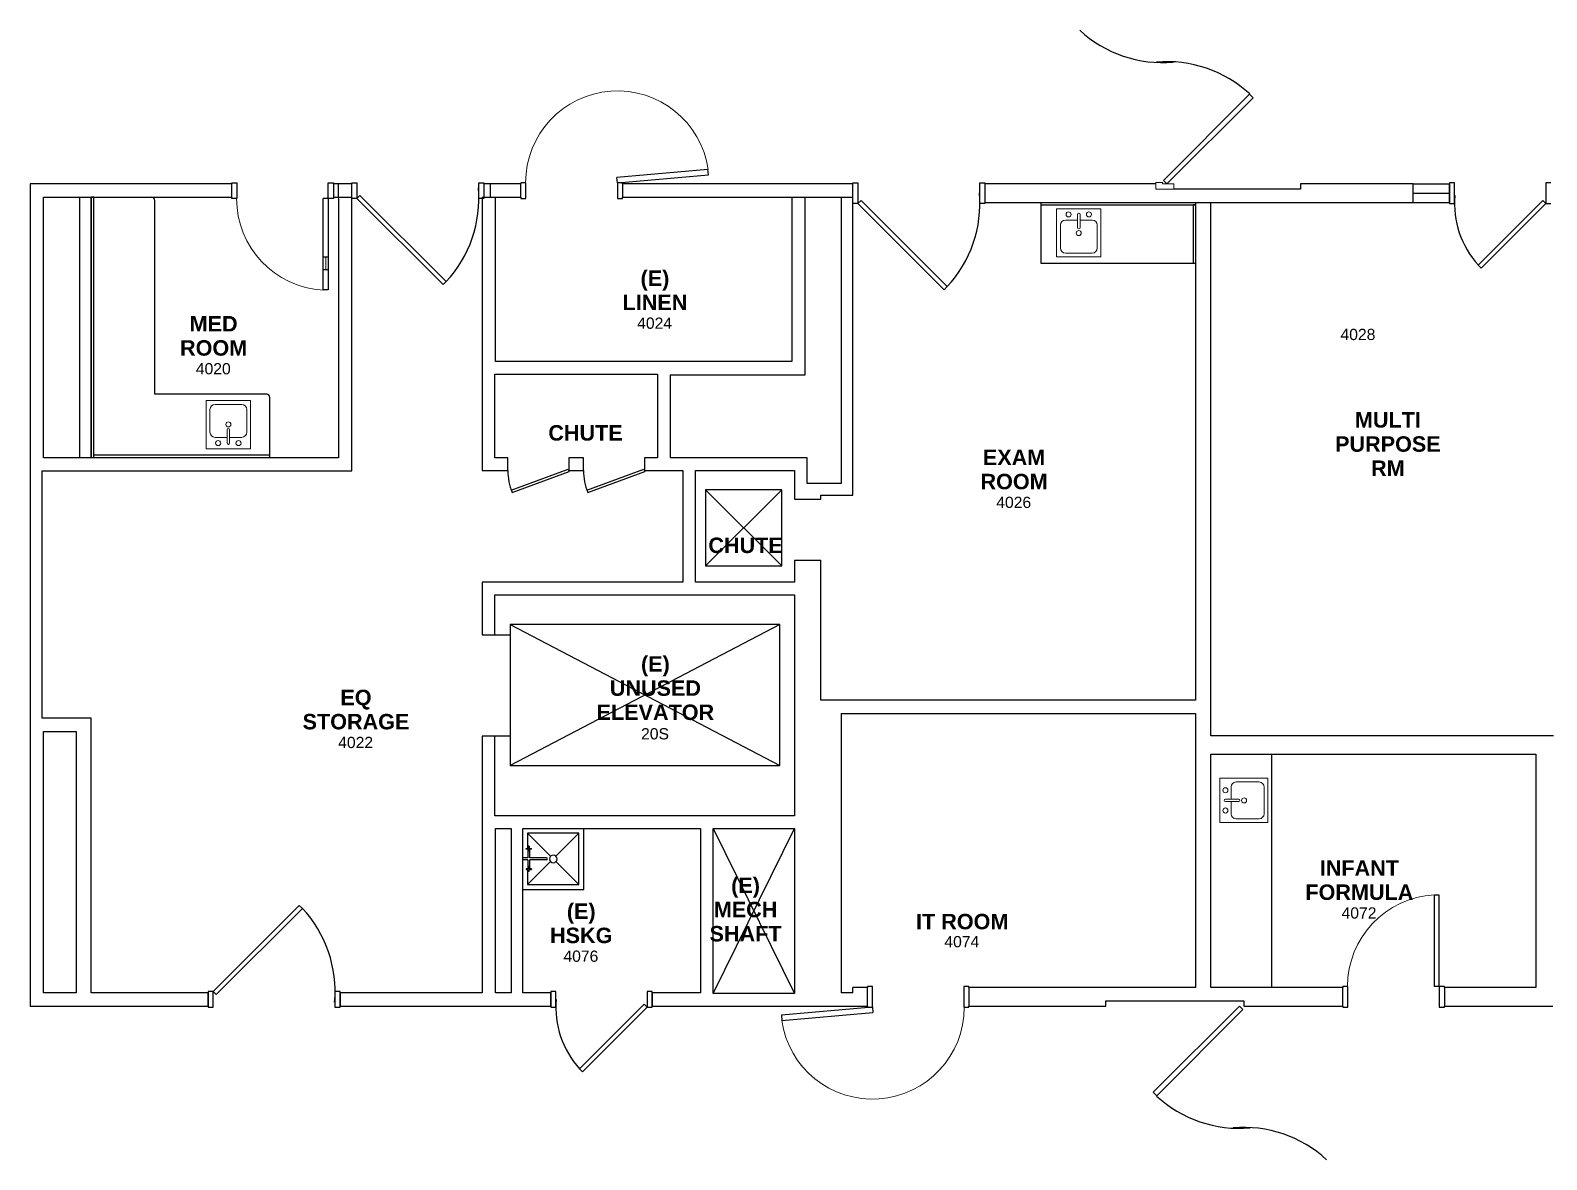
# Model space of a CAD drawing. Header units: inches. Extents: x -3235 to 3296, y 161 to 2924.
# Drawn here: x 1169 to 1766, y 1892 to 2337 of the extents above; entities that cross this region are included whole.
import ezdxf

# ---------------------------------------------------------------- set-up
doc = ezdxf.new("R2010")
doc.units = ezdxf.units.IN
doc.header["$LTSCALE"] = 96
doc.header["$MEASUREMENT"] = 0
for name, color, linetype, lineweight in [('A-AREA-IDEN', 4, 'CONTINUOUS', 9), ('A-DOOR-FRAM', 1, 'CONTINUOUS', 30), ('A-DOOR-GLAZ', 1, 'CONTINUOUS', 18)]:
    doc.layers.add(name, color=color, linetype=linetype, lineweight=lineweight)
for name, color, linetype in [('A-DOOR', 2, 'CONTINUOUS'), ('A-FLOR-CASE', 3, 'CONTINUOUS'), ('A-FLOR-EVTR', 1, 'CONTINUOUS'), ('A-FLOR-PFIX', 2, 'CONTINUOUS'), ('A-GLAZ', 2, 'CONTINUOUS'), ('A-GLAZ-SILL', 1, 'CONTINUOUS'), ('A-SHAFT', 1, 'CONTINUOUS'), ('A-WALL-FULL', 6, 'CONTINUOUS')]:
    doc.layers.add(name, color=color, linetype=linetype)
doc.styles.add('ARIAL', font='arial.ttf')
doc.styles.add('Arial_B', font='arialbd.ttf', dxfattribs={"height": 6.088537})

# ---------------------------------------------------------------- blocks, each defined once
blk = doc.blocks.new('Summit-door-single-wrapped - 36x84-F-4089989-258679-fp04')
at = {"layer": 'A-DOOR', "lineweight": 30}
for p, q in [((50.44, 5.69), (14.58, 2.55)), ((14.75, 0.56), (14.58, 2.55)), ((14.75, 0.56), (50.61, 3.7)), ((50.61, 3.7), (50.44, 5.69))]:
    blk.add_line(p, q, dxfattribs=at)
at = {"layer": 'A-DOOR', "lineweight": 9}
blk.add_arc((14.75, 0.56), 36.14, 8.1726, 180.00158, dxfattribs=at)
at = {"layer": 'A-DOOR-FRAM'}
for p, q in [((-23.25, 0.56), (-23.25, 0.06)), ((-21.25, 0.56), (-23.25, 0.56)), ((-21.25, -5.69), (-21.25, 0.56)), ((16.75, 0.56), (14.75, 0.56)), ((14.75, 0.56), (14.75, -5.69)), ((16.75, 0.06), (16.75, 0.56)), ((-23.25, -5.19), (-23.25, -5.69)), ((-23.25, -5.69), (-21.25, -5.69)), ((14.75, -5.69), (16.75, -5.69)), ((16.75, -5.69), (16.75, -5.19))]:
    blk.add_line(p, q, dxfattribs=at)
blk = doc.blocks.new('Summit-door-single-wrapped - 36x84-N-4089960-258679-fp04')
at = {"layer": 'A-DOOR', "lineweight": 30}
for p, q in [((14.75, -0.56), (12.75, -0.56)), ((12.75, -36.56), (12.75, -0.56)), ((14.75, -0.56), (14.75, -36.56)), ((12.75, -23.56), (14.75, -23.56)), ((12.75, -28.56), (14.75, -28.56)), ((14.75, -36.56), (12.75, -36.56))]:
    blk.add_line(p, q, dxfattribs=at)
at = {"layer": 'A-DOOR', "lineweight": 9}
blk.add_arc((14.75, -0.56), 36.14, 179.99842, 266.82747, dxfattribs=at)
at = {"layer": 'A-DOOR-FRAM'}
for p, q in [((-23.25, 5.69), (-21.25, 5.69)), ((-23.25, 5.19), (-23.25, 5.69)), ((-21.25, 5.69), (-21.25, -0.56)), ((14.75, 5.69), (16.75, 5.69)), ((14.75, -0.56), (14.75, 5.69)), ((16.75, 5.69), (16.75, 5.19)), ((-23.25, -0.56), (-23.25, -0.06)), ((-21.25, -0.56), (-23.25, -0.56)), ((16.75, -0.56), (14.75, -0.56)), ((16.75, -0.06), (16.75, -0.56))]:
    blk.add_line(p, q, dxfattribs=at)
at = {"layer": 'A-DOOR-GLAZ', "lineweight": 9}
blk.add_line((13.75, -23.56), (13.75, -28.56), dxfattribs=at)
blk = doc.blocks.new('cw-countertop-L-shaped - cw-countertop-L-shaped 25_-4434591-258679-fp04')
at = {"layer": 'A-FLOR-CASE'}
for p, q in [((-46.375, 12.5), (-46.375, 11.5)), ((-46.375, 11.5), (-46.375, -11.25)), ((-46.375, 11.5), (23, 11.5)), ((-45.125, -12.5), (-1, -12.5)), ((-1, -12.5), (-1, -88.875))]:
    blk.add_line(p, q, dxfattribs=at)
for centre in [(-45.125, -11.25), (0.25, -88.875)]:
    blk.add_arc(centre, 1.25, 180, 270, dxfattribs=at)
blk = doc.blocks.new('Slat wall2 - Slat wall-1891888-258679-fp04')
at = {"layer": 'A-FLOR-CASE', "lineweight": 30}
for p, q in [((594.07, 1330.66), (593.07, 1330.66)), ((593.07, 1330.66), (593.07, 1228.04)), ((594.07, 1228.04), (594.07, 1330.66)), ((593.07, 1228.04), (594.07, 1228.04))]:
    blk.add_line(p, q, dxfattribs=at)
blk = doc.blocks.new('Summit-door-single-wrapped - 36x84-F-4090008-258679-fp04')
at = {"layer": 'A-DOOR', "lineweight": 30}
for p, q in [((50.44, 6.69), (14.58, 3.55)), ((50.61, 4.7), (50.44, 6.69)), ((14.75, 1.56), (14.58, 3.55)), ((14.75, 1.56), (50.61, 4.7))]:
    blk.add_line(p, q, dxfattribs=at)
at = {"layer": 'A-DOOR', "lineweight": 9}
blk.add_arc((14.75, 1.56), 36.14, 8.1726, 180.00158, dxfattribs=at)
at = {"layer": 'A-DOOR-FRAM'}
for p, q in [((-23.25, 1.56), (-23.25, 1.06)), ((-21.25, 1.56), (-23.25, 1.56)), ((-21.25, -6.69), (-21.25, 1.56)), ((16.75, 1.56), (14.75, 1.56)), ((14.75, 1.56), (14.75, -6.69)), ((16.75, 1.06), (16.75, 1.56)), ((-23.25, -6.19), (-23.25, -6.69)), ((-23.25, -6.69), (-21.25, -6.69)), ((14.75, -6.69), (16.75, -6.69)), ((16.75, -6.69), (16.75, -6.19))]:
    blk.add_line(p, q, dxfattribs=at)
blk = doc.blocks.new('Summit-door-single-wrapped - 36x84-F-4089963-258679-fp04')
at = {"layer": 'A-DOOR', "lineweight": 30}
for p, q in [((12.75, 37.56), (12.75, 1.56)), ((14.75, 37.56), (12.75, 37.56)), ((14.75, 1.56), (14.75, 37.56)), ((14.75, 1.56), (12.75, 1.56))]:
    blk.add_line(p, q, dxfattribs=at)
at = {"layer": 'A-DOOR', "lineweight": 9}
blk.add_arc((14.75, 1.56), 36.14, 93.17253, 180.00158, dxfattribs=at)
at = {"layer": 'A-DOOR-FRAM'}
for p, q in [((-23.25, 1.56), (-23.25, 1.06)), ((-21.25, 1.56), (-23.25, 1.56)), ((-21.25, -6.69), (-21.25, 1.56)), ((16.75, 1.56), (14.75, 1.56)), ((14.75, 1.56), (14.75, -6.69)), ((16.75, 1.06), (16.75, 1.56)), ((-23.25, -6.19), (-23.25, -6.69)), ((-23.25, -6.69), (-21.25, -6.69)), ((14.75, -6.69), (16.75, -6.69)), ((16.75, -6.69), (16.75, -6.19))]:
    blk.add_line(p, q, dxfattribs=at)
blk = doc.blocks.new('cw-countertop-one-side - cw-countertop-one-side-24D-4153856-258679-fp04')
at = {"layer": 'A-FLOR-CASE'}
for p, q in [((-24, 12.5), (-24, 11.5)), ((-24, 11.5), (-24, -11.5)), ((-24, 11.5), (37, 11.5)), ((37, 11.5), (36, 11.5)), ((36, 11.5), (36, -11.5)), ((-24, -11.5), (36, -11.5)), ((36, -11.5), (37, -11.5))]:
    blk.add_line(p, q, dxfattribs=at)

msp = doc.modelspace()

# ---------------------------------------------------------------- linework, layer by layer
at = {"layer": 'A-DOOR'}
for p, q in [((1648.78, 2311.86), (1614.84, 2277.91)), ((1650.19, 2310.44), (1648.78, 2311.86)), ((1616.25, 2276.5), (1650.19, 2310.44)), ((1616.25, 2276.5), (1614.84, 2277.91)), ((1297.13, 2270.75), (1298.36, 2271.99)), ((1297.13, 2270.75), (1331.07, 2236.81)), ((1332.3, 2238.05), (1298.36, 2271.99)), ((1494.5, 2268.75), (1495.74, 2269.99)), ((1529.68, 2236.05), (1495.74, 2269.99)), ((1738.81, 2244.53), (1764.26, 2269.99)), ((1765.5, 2268.75), (1764.26, 2269.99)), ((1494.5, 2268.75), (1528.44, 2234.81)), ((1765.5, 2268.75), (1740.04, 2243.29)), ((1740.04, 2243.29), (1738.81, 2244.53)), ((1331.07, 2236.81), (1332.3, 2238.05)), ((1528.44, 2234.81), (1529.68, 2236.05)), ((1357.93, 2155.87), (1380.36, 2164.15)), ((1358.28, 2154.93), (1380.71, 2163.21)), ((1380.36, 2164.15), (1380.71, 2163.21)), ((1387.73, 2155.87), (1410.16, 2164.15)), ((1388.08, 2154.93), (1410.51, 2163.21)), ((1410.16, 2164.15), (1410.51, 2163.21)), ((1240.5, 1958.25), (1274.44, 1992.19)), ((1275.68, 1990.95), (1241.74, 1957.01)), ((1274.44, 1992.19), (1275.68, 1990.95)), ((1240.5, 1958.25), (1241.74, 1957.01)), ((1384.81, 1927.78), (1410.26, 1953.24)), ((1411.5, 1952), (1410.26, 1953.24)), ((1411.5, 1952), (1386.04, 1926.54)), ((1644.75, 1952.5), (1610.81, 1918.56)), ((1612.22, 1917.14), (1646.16, 1951.09)), ((1644.75, 1952.5), (1646.16, 1951.09)), ((1386.04, 1926.54), (1384.81, 1927.78)), ((1610.81, 1918.56), (1612.22, 1917.14))]:
    msp.add_line(p, q, dxfattribs=at)
at = {"layer": 'A-DOOR', "lineweight": 18}
for p, q in [((1611.88, 2277.12), (1611.88, 2274.5)), ((1614.5, 2277.12), (1611.88, 2277.12)), ((1614.5, 2276.5), (1614.5, 2277.12)), ((1618.88, 2276.5), (1614.5, 2276.5)), ((1618.88, 2274.5), (1618.88, 2276.5)), ((1611.88, 2274.5), (1618.88, 2274.5))]:
    msp.add_line(p, q, dxfattribs=at)
at = {"layer": 'A-DOOR'}
for centre, radius, start, end in [((1614.5, 2372.5), 48.18, 227.37888, 275), ((1616.25, 2276.5), 48.18, 47.37888, 95), ((1297.13, 2270.75), 48.05, 317.08738, 5), ((1494.5, 2268.75), 48.05, 317.08738, 5), ((1765.5, 2268.75), 36, 175, 222.21369), ((1379.1, 2163.5), 22.5, 180, 202.31933), ((1408.9, 2163.5), 22.5, 180, 202.31933), ((1240.5, 1958.25), 48.05, 355, 42.91262), ((1411.5, 1952), 36, 175, 222.21369), ((1644.75, 1952.5), 48.18, 227.37888, 275), ((1646.5, 1856.5), 48.18, 47.37888, 95)]:
    msp.add_arc(centre, radius, start, end, dxfattribs=at)
at = {"layer": 'A-FLOR-CASE'}
for p, q in [((1657.5, 2050.75), (1657.5, 2051.75)), ((1657.5, 1960.75), (1657.5, 2050.75)), ((1657.5, 1959.75), (1657.5, 1960.75))]:
    msp.add_line(p, q, dxfattribs=at)
at = {"layer": 'A-FLOR-EVTR'}
for p, q in [((1463.75, 2102.81), (1357.5, 2102.81)), ((1357.5, 2102.81), (1357.5, 2047.31)), ((1463.75, 2102.81), (1357.5, 2047.31)), ((1357.5, 2102.81), (1463.75, 2047.31)), ((1463.75, 2047.31), (1463.75, 2102.81)), ((1357.5, 2047.31), (1463.75, 2047.31))]:
    msp.add_line(p, q, dxfattribs=at)
at = {"layer": 'A-FLOR-PFIX'}
for p, q in [((1295.13, 2270.75), (1295.13, 2277)), ((1295.13, 2277), (1297.13, 2277)), ((1297.13, 2277), (1297.13, 2270.75)), ((1345.13, 2270.75), (1345.13, 2277)), ((1345.13, 2277), (1347.13, 2277)), ((1347.13, 2277), (1347.13, 2270.75)), ((1492.5, 2268.75), (1492.5, 2277)), ((1492.5, 2277), (1494.5, 2277)), ((1494.5, 2277), (1494.5, 2268.75)), ((1542.5, 2268.75), (1542.5, 2277)), ((1542.5, 2277), (1544.5, 2277)), ((1544.5, 2277), (1544.5, 2268.75)), ((1729.5, 2277), (1727.5, 2277)), ((1727.5, 2277), (1727.5, 2268.75)), ((1729.5, 2268.75), (1729.5, 2277)), ((1767.5, 2277), (1765.5, 2277)), ((1765.5, 2277), (1765.5, 2268.75)), ((1297.13, 2270.75), (1295.13, 2270.75)), ((1347.13, 2270.75), (1345.13, 2270.75)), ((1494.5, 2268.75), (1492.5, 2268.75)), ((1544.5, 2268.75), (1542.5, 2268.75)), ((1727.5, 2268.75), (1729.5, 2268.75)), ((1765.5, 2268.75), (1767.5, 2268.75)), ((1373.44, 2011.56), (1364.4, 2020.6)), ((1364.4, 2020.6), (1364.4, 2014.62)), ((1384.6, 2020.6), (1364.4, 2020.6)), ((1384.6, 2020.6), (1375.56, 2011.56)), ((1384.6, 2000.4), (1384.6, 2020.6)), ((1386.5, 1998.5), (1386.5, 2022.5)), ((1363.88, 2014.37), (1363.88, 2014.62)), ((1363.88, 2014.62), (1364.75, 2014.62)), ((1364.75, 2014.37), (1363.88, 2014.37)), ((1364.5, 2014.37), (1364.5, 2010.87)), ((1364.75, 2014.62), (1364.75, 2015.5)), ((1365, 2015.5), (1364.75, 2015.5)), ((1364.75, 2013.5), (1364.75, 2014.37)), ((1365, 2013.5), (1364.75, 2013.5)), ((1365, 2015.5), (1365, 2014.62)), ((1365, 2014.62), (1365.88, 2014.62)), ((1365, 2014.37), (1365, 2013.5)), ((1365.88, 2014.37), (1365, 2014.37)), ((1365.25, 2010.87), (1365.25, 2014.37)), ((1365.88, 2014.37), (1365.88, 2014.62)), ((1364.5, 2010.87), (1362.5, 2010.87)), ((1364.5, 2010.12), (1362.5, 2010.12)), ((1364.4, 2000.4), (1373.44, 2009.44)), ((1364.5, 2010.12), (1364.5, 2006.62)), ((1365, 2007.5), (1364.75, 2007.5)), ((1364.75, 2007.5), (1364.75, 2006.62)), ((1365, 2006.62), (1365, 2007.5)), ((1371.88, 2010.87), (1365.25, 2010.87)), ((1365.25, 2006.62), (1365.25, 2010.12)), ((1371.88, 2010.12), (1365.25, 2010.12)), ((1375.56, 2009.44), (1384.6, 2000.4)), ((1364.75, 2006.62), (1363.88, 2006.62)), ((1363.88, 2006.62), (1363.88, 2006.37)), ((1363.88, 2006.37), (1364.75, 2006.37)), ((1364.4, 2006.37), (1364.4, 2000.4)), ((1364.75, 2006.37), (1364.75, 2005.5)), ((1365, 2005.5), (1364.75, 2005.5)), ((1365.88, 2006.62), (1365, 2006.62)), ((1365, 2006.37), (1365.88, 2006.37)), ((1365, 2005.5), (1365, 2006.37)), ((1365.88, 2006.62), (1365.88, 2006.37)), ((1362.5, 1998.5), (1386.5, 1998.5)), ((1364.4, 2000.4), (1384.6, 2000.4)), ((1238.5, 1958.25), (1238.5, 1952)), ((1240.5, 1958.25), (1238.5, 1958.25)), ((1240.5, 1952), (1240.5, 1958.25)), ((1288.5, 1958.25), (1288.5, 1952)), ((1290.5, 1958.25), (1288.5, 1958.25)), ((1290.5, 1952), (1290.5, 1958.25)), ((1375.5, 1958.25), (1373.5, 1958.25)), ((1373.5, 1958.25), (1373.5, 1952)), ((1375.5, 1952), (1375.5, 1958.25)), ((1413.5, 1958.25), (1411.5, 1958.25)), ((1411.5, 1958.25), (1411.5, 1952)), ((1413.5, 1952), (1413.5, 1958.25)), ((1238.5, 1952), (1240.5, 1952)), ((1288.5, 1952), (1290.5, 1952)), ((1373.5, 1952), (1375.5, 1952)), ((1411.5, 1952), (1413.5, 1952))]:
    msp.add_line(p, q, dxfattribs=at)
at = {"layer": 'A-FLOR-PFIX', "lineweight": 9}
for p, q in [((1590.25, 2266.75), (1572.75, 2266.75)), ((1572.75, 2266.75), (1572.75, 2247.75)), ((1581, 2264.5), (1581, 2259.25)), ((1582, 2264.5), (1582, 2259.25)), ((1590.25, 2247.75), (1590.25, 2266.75)), ((1574.25, 2260.25), (1574.25, 2251.25)), ((1581, 2262.25), (1576.25, 2262.25)), ((1586.75, 2262.25), (1582, 2262.25)), ((1588.75, 2251.25), (1588.75, 2260.25)), ((1572.75, 2247.75), (1590.25, 2247.75)), ((1576.25, 2249.25), (1586.75, 2249.25)), ((1237.75, 2191.12), (1255.25, 2191.12)), ((1237.75, 2172.12), (1237.75, 2191.12)), ((1239.25, 2178.62), (1239.25, 2187.62)), ((1241.25, 2189.62), (1251.75, 2189.62)), ((1253.75, 2187.62), (1253.75, 2178.62)), ((1255.25, 2191.12), (1255.25, 2172.12)), ((1246, 2176.62), (1241.25, 2176.62)), ((1246, 2174.37), (1246, 2179.62)), ((1247, 2174.37), (1247, 2179.62)), ((1251.75, 2176.62), (1247, 2176.62)), ((1255.25, 2172.12), (1237.75, 2172.12)), ((1637, 2042.31), (1637, 2024.81)), ((1656, 2042.31), (1637, 2042.31)), ((1641.5, 2038.81), (1641.5, 2034.06)), ((1652.5, 2040.81), (1643.5, 2040.81)), ((1654.5, 2028.31), (1654.5, 2038.81)), ((1656, 2024.81), (1656, 2042.31)), ((1639.25, 2034.06), (1644.5, 2034.06)), ((1639.25, 2033.06), (1644.5, 2033.06)), ((1641.5, 2033.06), (1641.5, 2028.31)), ((1643.5, 2026.31), (1652.5, 2026.31)), ((1637, 2024.81), (1656, 2024.81))]:
    msp.add_line(p, q, dxfattribs=at)
for centre, radius, start, end in [((1577.5, 2264.5), 1, 0, 180), ((1577.5, 2264.5), 1, 180, 0), ((1581.5, 2264.5), 0.5, 0, 180), ((1585.5, 2264.5), 1, 0, 180), ((1585.5, 2264.5), 1, 180, 0), ((1576.25, 2260.25), 2, 90, 180), ((1581.5, 2257.16), 1, 0, 180), ((1581.5, 2259.25), 0.5, 180, 0), ((1586.75, 2260.25), 2, 0, 90), ((1581.5, 2257.16), 1, 180, 0), ((1576.25, 2251.25), 2, 180, 270), ((1586.75, 2251.25), 2, 270, 0), ((1241.25, 2187.62), 2, 90, 180), ((1251.75, 2187.62), 2, 0, 90), ((1246.5, 2181.72), 1, 0, 180), ((1246.5, 2181.72), 1, 180, 0), ((1241.25, 2178.62), 2, 180, 270), ((1242.5, 2174.37), 1, 0, 180), ((1242.5, 2174.37), 1, 180, 0), ((1246.5, 2179.62), 0.5, 0, 180), ((1246.5, 2174.37), 0.5, 180, 0), ((1250.5, 2174.37), 1, 0, 180), ((1250.5, 2174.37), 1, 180, 0), ((1251.75, 2178.62), 2, 270, 0), ((1639.25, 2037.56), 1, 90, 270), ((1639.25, 2037.56), 1, 270, 90), ((1643.5, 2038.81), 2, 90, 180), ((1652.5, 2038.81), 2, 0, 90), ((1639.25, 2033.56), 0.5, 90, 270), ((1644.5, 2033.56), 0.5, 270, 90), ((1646.59, 2033.56), 1, 90, 270), ((1646.59, 2033.56), 1, 270, 90), ((1639.25, 2029.56), 1, 90, 270), ((1639.25, 2029.56), 1, 270, 90), ((1643.5, 2028.31), 2, 180, 270), ((1652.5, 2028.31), 2, 270, 0)]:
    msp.add_arc(centre, radius, start, end, dxfattribs=at)
at = {"layer": 'A-FLOR-PFIX'}
for centre, radius, start, end in [((1364.88, 2014.5), 0.375, 109.47122, 160.52878), ((1364.88, 2014.5), 0.375, 19.47122, 70.52878), ((1371.88, 2010.5), 0.375, 270, 90), ((1374.5, 2010.5), 1.5, 90, 270), ((1374.5, 2010.5), 1.5, 270, 90), ((1364.88, 2006.5), 0.375, 199.47122, 250.52878), ((1364.88, 2006.5), 0.375, 289.47122, 340.52878)]:
    msp.add_arc(centre, radius, start, end, dxfattribs=at)
at = {"layer": 'A-GLAZ'}
msp.add_lwpolyline([(1713.25, 2272.87), (1727.5, 2272.87)], dxfattribs=at)
at = {"layer": 'A-GLAZ-SILL'}
for points in [[(1713.25, 2276.5), (1727.5, 2276.5)], [(1713.25, 2269.25), (1727.5, 2269.25)]]:
    msp.add_lwpolyline(points, dxfattribs=at)
at = {"layer": 'A-SHAFT'}
for p, q in [((1430.5, 2119.5), (1430.5, 2163.5)), ((1464.5, 2156), (1434.5, 2156)), ((1434.5, 2156), (1434.5, 2126)), ((1434.5, 2156), (1464.5, 2126)), ((1464.5, 2156), (1434.5, 2126)), ((1464.5, 2126), (1464.5, 2156)), ((1434.5, 2126), (1464.5, 2126)), ((1437.5, 2022.5), (1469.5, 1957.5)), ((1437.5, 1957.5), (1469.5, 2022.5))]:
    msp.add_line(p, q, dxfattribs=at)
at = {"layer": 'A-WALL-FULL'}
for p, q in [((1247.88, 2276.5), (1168.5, 2276.5)), ((1168.5, 2276.5), (1168.5, 2163.37)), ((1247.88, 2271.25), (1247.88, 2276.5)), ((1295.13, 2276.5), (1289.88, 2276.5)), ((1289.88, 2271.25), (1289.88, 2276.5)), ((1295.13, 2163.37), (1295.13, 2276.5)), ((1349.75, 2276.5), (1347.13, 2276.5)), ((1347.13, 2276.5), (1347.13, 2271.25)), ((1349.75, 2271.25), (1349.75, 2276.5)), ((1492.5, 2276.5), (1401.75, 2276.5)), ((1401.75, 2276.5), (1401.75, 2271.25)), ((1492.5, 2168.5), (1492.5, 2276.5)), ((1611.88, 2276.5), (1544.5, 2276.5)), ((1544.5, 2276.5), (1544.5, 2269.25)), ((1713.25, 2276.5), (1668.88, 2276.5)), ((1668.88, 2276.5), (1668.88, 2274.5)), ((1713.25, 2269.25), (1713.25, 2276.5)), ((1727.5, 2269.25), (1727.5, 2276.5)), ((1173.75, 2271.25), (1247.88, 2271.25)), ((1173.75, 2168.62), (1173.75, 2271.25)), ((1187.88, 2271.25), (1187.88, 2168.62)), ((1192.5, 2168.62), (1192.5, 2271.25)), ((1289.88, 2271.25), (1295.13, 2271.25)), ((1289.88, 2271.25), (1289.88, 2168.62)), ((1346.5, 2271.25), (1346.5, 2163.5)), ((1346.5, 2271.25), (1351.75, 2271.25)), ((1351.75, 2206.5), (1351.75, 2271.25)), ((1401.75, 2271.25), (1492.5, 2271.25)), ((1468.5, 2271.25), (1468.5, 2206.5)), ((1473.75, 2201.25), (1473.75, 2271.25)), ((1487.88, 2271.25), (1487.88, 2168.5)), ((1668.88, 2274.5), (1618.88, 2274.5)), ((1544.5, 2269.25), (1713.25, 2269.25)), ((1627.5, 2269.25), (1627.5, 2073)), ((1633.5, 2059), (1633.5, 2269.25)), ((1468.5, 2206.5), (1351.75, 2206.5)), ((1351.5, 2201.5), (1415.5, 2201.5)), ((1351.5, 2168.5), (1351.5, 2201.5)), ((1415.5, 2201.5), (1415.5, 2168.5)), ((1420.5, 2201.25), (1473.75, 2201.25)), ((1420.5, 2201.25), (1420.5, 2168.5)), ((1289.88, 2168.62), (1173.75, 2168.62)), ((1356.6, 2168.5), (1351.5, 2168.5)), ((1356.6, 2163.5), (1356.6, 2168.5)), ((1386.4, 2168.5), (1380.6, 2168.5)), ((1380.6, 2168.5), (1380.6, 2163.5)), ((1386.4, 2163.5), (1386.4, 2168.5)), ((1415.5, 2168.5), (1410.4, 2168.5)), ((1410.4, 2168.5), (1410.4, 2163.5)), ((1474.5, 2168.5), (1420.5, 2168.5)), ((1474.5, 2158.44), (1474.5, 2168.5)), ((1173.13, 2163.37), (1295.13, 2163.37)), ((1346.5, 2163.5), (1356.6, 2163.5)), ((1380.6, 2163.5), (1386.4, 2163.5)), ((1410.4, 2163.5), (1425.5, 2163.5)), ((1425.5, 2163.5), (1425.5, 2119.5)), ((1430.5, 2163.5), (1469.5, 2163.5)), ((1469.5, 2163.5), (1469.5, 2152.25)), ((1469.5, 2128.25), (1469.5, 2119.5)), ((1346.5, 2119.5), (1346.5, 2098.81)), ((1425.5, 2119.5), (1346.5, 2119.5)), ((1351.5, 2114.5), (1469.5, 2114.5)), ((1351.5, 2098.81), (1351.5, 2114.5)), ((1469.5, 2119.5), (1430.5, 2119.5)), ((1469.5, 2114.5), (1469.5, 2099.5)), ((1346.5, 2098.81), (1357.5, 2098.81)), ((1469.5, 2099.5), (1469.5, 2027.5)), ((1627.5, 2067.75), (1627.5, 1959.75)), ((1168.5, 2066), (1168.5, 1952.5)), ((1192.5, 2066), (1173.13, 2066)), ((1173.75, 1957.75), (1173.75, 2060.75)), ((1173.75, 2060.75), (1186.5, 2060.75)), ((1186.5, 2060.75), (1186.5, 1957.75)), ((1192.5, 1957.75), (1192.5, 2066)), ((1357.5, 2058.81), (1346.5, 2058.81)), ((1346.5, 2058.81), (1346.5, 1957.75)), ((1351.5, 2027.5), (1351.5, 2058.81)), ((1633.5, 1959.75), (1633.5, 2051.75)), ((1487.88, 2046.81), (1487.88, 1957.75)), ((1469.5, 2027.5), (1351.5, 2027.5)), ((1351.75, 1957.75), (1351.75, 2022.5)), ((1351.75, 2022.5), (1357.88, 2022.5)), ((1357.88, 2022.5), (1357.88, 1957.75)), ((1362.5, 1957.75), (1362.5, 2022.5)), ((1362.5, 2022.5), (1432.5, 2022.5)), ((1432.5, 2022.5), (1432.5, 1957.75)), ((1437.5, 2022.5), (1469.5, 2022.5)), ((1437.5, 1957.5), (1437.5, 2022.5)), ((1469.5, 2022.5), (1469.5, 1957.5)), ((1492.5, 1957.75), (1492.5, 1959.75)), ((1498.25, 1959.75), (1492.5, 1959.75)), ((1498.25, 1952.5), (1498.25, 1959.75)), ((1627.5, 1959.75), (1538.25, 1959.75)), ((1685.5, 1959.75), (1633.5, 1959.75)), ((1685.5, 1952.5), (1685.5, 1959.75)), ((1186.5, 1957.75), (1173.75, 1957.75)), ((1238.5, 1957.75), (1192.5, 1957.75)), ((1238.5, 1952.5), (1238.5, 1957.75)), ((1346.5, 1957.75), (1290.5, 1957.75)), ((1290.5, 1957.75), (1290.5, 1952.5)), ((1357.88, 1957.75), (1351.75, 1957.75)), ((1373.5, 1957.75), (1362.5, 1957.75)), ((1373.5, 1952.5), (1373.5, 1957.75)), ((1432.5, 1957.75), (1413.5, 1957.75)), ((1413.5, 1957.75), (1413.5, 1952.5)), ((1469.5, 1957.5), (1437.5, 1957.5)), ((1492.5, 1957.75), (1487.88, 1957.75)), ((1592.12, 1952.5), (1592.12, 1954.5)), ((1592.12, 1954.5), (1646.5, 1954.5)), ((1646.5, 1954.5), (1646.5, 1952.5)), ((1168.5, 1952.5), (1238.5, 1952.5)), ((1290.5, 1952.5), (1373.5, 1952.5)), ((1413.5, 1952.5), (1498.25, 1952.5)), ((1552.25, 1952.5), (1592.12, 1952.5)), ((1646.5, 1952.5), (1685.5, 1952.5))]:
    msp.add_line(p, q, dxfattribs=at)
at = {"layer": 'A-WALL-FULL', "lineweight": 30}
for p, q in [((1289.88, 2276.5), (1287.88, 2276.5)), ((1287.88, 2276.5), (1287.88, 2271.25)), ((1361.75, 2276.5), (1349.75, 2276.5)), ((1361.75, 2271.25), (1361.75, 2276.5)), ((1287.88, 2271.25), (1289.88, 2271.25)), ((1351.75, 2271.25), (1361.75, 2271.25)), ((1487.88, 2168.5), (1487.88, 2158.44)), ((1492.5, 2153.81), (1492.5, 2168.5)), ((1168.5, 2163.37), (1168.5, 2066)), ((1173.13, 2066), (1173.13, 2163.37)), ((1487.88, 2158.44), (1474.5, 2158.44)), ((1479.88, 2153.81), (1492.5, 2153.81)), ((1479.88, 2152.25), (1479.88, 2153.81)), ((1479.88, 2073), (1479.88, 2128.25)), ((1627.5, 2073), (1479.88, 2073)), ((1487.88, 2067.75), (1627.5, 2067.75)), ((1487.88, 2067.75), (1487.88, 2046.81)), ((1768.5, 2059), (1633.5, 2059)), ((1633.5, 2051.75), (1761.5, 2051.75)), ((1761.5, 2051.75), (1761.5, 1959.75)), ((1538.25, 1959.75), (1538.25, 1952.5)), ((1761.5, 1959.75), (1725.5, 1959.75)), ((1725.5, 1959.75), (1725.5, 1952.5)), ((1538.25, 1952.5), (1552.25, 1952.5)), ((1725.5, 1952.5), (1768.25, 1952.5))]:
    msp.add_line(p, q, dxfattribs=at)
at = {"layer": 'A-WALL-FULL'}
for points in [[(1469.5, 2152.25), (1479.88, 2152.25)], [(1469.5, 2128.25), (1479.88, 2128.25)]]:
    msp.add_lwpolyline(points, dxfattribs=at)

# ---------------------------------------------------------------- block references
at = {"layer": 'A-DOOR'}
for name, p in [('Summit-door-single-wrapped - 36x84-F-4089989-258679-fp04', (1385, 2276.44)), ('Summit-door-single-wrapped - 36x84-N-4089960-258679-fp04', (1271.13, 2271.31)), ('Summit-door-single-wrapped - 36x84-F-4089963-258679-fp04', (1708.75, 1958.69))]:
    msp.add_blockref(name, p, dxfattribs=at)
at = {"layer": 'A-DOOR', "rotation": 180}
msp.add_blockref('Summit-door-single-wrapped - 36x84-F-4090008-258679-fp04', (1515, 1953.56), dxfattribs=at)
at = {"layer": 'A-FLOR-CASE'}
for name, p in [('Slat wall2 - Slat wall-1891888-258679-fp04', (599.43, 940.59)), ('cw-countertop-one-side - cw-countertop-one-side-24D-4153856-258679-fp04', (1590.5, 2256.75))]:
    msp.add_blockref(name, p, dxfattribs=at)
at = {"layer": 'A-FLOR-CASE', "rotation": 180}
msp.add_blockref('cw-countertop-L-shaped - cw-countertop-L-shaped 25_-4434591-258679-fp04', (1216.5, 2181.12), dxfattribs=at)

# ---------------------------------------------------------------- texts
at = {"layer": 'A-AREA-IDEN', "attachment_point": 2, "line_spacing_factor": 0.938532}
for s, insert, char_height, width, style in [('(E)\\PLINEN', (1414.55, 2242.39), 6.089, 29.592, 'Arial_B'), ('MED\\PROOM', (1240.7, 2224.44), 6.089, 30.744, 'Arial_B'), ('4024', (1414.41, 2223.84), 4.426, 16.416, 'ARIAL'), ('4024', (1414.41, 2223.84), 4.426, 16.416, 'ARIAL'), ('4028', (1691.46, 2219.4), 4.426, 16.416, 'ARIAL'), ('4028', (1691.46, 2219.4), 4.426, 16.416, 'ARIAL'), ('4020', (1240.56, 2205.89), 4.426, 16.416, 'ARIAL'), ('4020', (1240.56, 2205.89), 4.426, 16.416, 'ARIAL'), ('MULTI\\PPURPOSE\\PRM', (1703.26, 2186.57), 6.089, 48.168, 'Arial_B'), ('CHUTE', (1387.2, 2181.44), 6.089, 33.984, 'Arial_B'), ('EXAM\\PROOM', (1556.01, 2171.78), 6.089, 30.744, 'Arial_B'), ('4026', (1555.87, 2153.23), 4.426, 16.416, 'ARIAL'), ('4026', (1555.87, 2153.23), 4.426, 16.416, 'ARIAL'), ('CHUTE', (1450.24, 2137.13), 6.089, 33.984, 'Arial_B'), ('(E)\\PUNUSED\\PELEVATOR', (1414.72, 2090.38), 6.089, 53.496, 'Arial_B'), ('EQ\\PSTORAGE', (1296.78, 2077.16), 6.089, 48.6, 'Arial_B'), ('20S', (1414.58, 2062.02), 4.426, 13.122, 'ARIAL'), ('20S', (1414.58, 2062.02), 4.426, 13.122, 'ARIAL'), ('4022', (1296.64, 2058.61), 4.426, 16.416, 'ARIAL'), ('4022', (1296.64, 2058.61), 4.426, 16.416, 'ARIAL'), ('INFANT\\PFORMULA', (1692.02, 2009.96), 6.089, 49.176, 'Arial_B'), ('(E)\\PMECH\\PSHAFT', (1450.24, 2003.11), 6.089, 32.688, 'Arial_B'), ('(E)\\PHSKG', (1385.51, 1992.92), 6.089, 28.512, 'Arial_B'), ('4072', (1691.88, 1991.41), 4.426, 16.416, 'ARIAL'), ('4072', (1691.88, 1991.41), 4.426, 16.416, 'ARIAL'), ('IT ROOM', (1535.58, 1988.84), 6.089, 42.264, 'Arial_B'), ('4074', (1535.43, 1980.1), 4.426, 16.416, 'ARIAL'), ('4074', (1535.43, 1980.1), 4.426, 16.416, 'ARIAL'), ('4076', (1385.37, 1974.37), 4.426, 16.416, 'ARIAL'), ('4076', (1385.37, 1974.37), 4.426, 16.416, 'ARIAL')]:
    msp.add_mtext(s, dxfattribs=dict(at, insert=insert, char_height=char_height, width=width, style=style))

doc.saveas('drawing.dxf')
